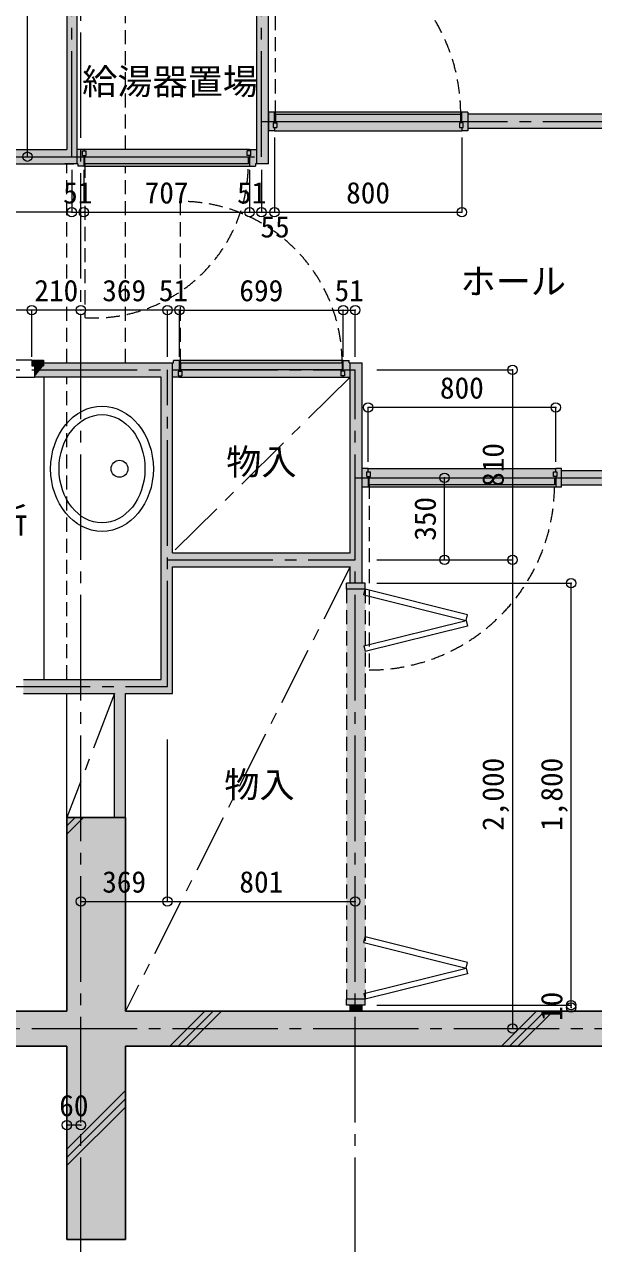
# Model space of a CAD drawing. Units: millimetres at full size, sheet at 1:50. Extents: x -9674 to 9699, y -6794 to 6791.
# Drawn here: x 1676 to 4104, y -4167 to 1034 of the extents above; entities that cross this region are included whole.
import ezdxf
from ezdxf.enums import TextEntityAlignment as Align

# ---------------------------------------------------------------- set-up
doc = ezdxf.new("R2010")
doc.units = ezdxf.units.MM
doc.header["$LTSCALE"] = 50
doc.header["$PDMODE"] = 32
doc.header["$PDSIZE"] = 40
for name, pattern in [('CHAIN1', [8, 5, -1, 1, -1]), ('CHAIN2', [12, 9, -1, 1, -1]), ('DASHED1', [1.8, 1.2, -0.6])]:
    doc.linetypes.add(name, pattern=pattern)
for name, color, linetype, lineweight in [('1-0_芯', 7, 'CHAIN2', 9), ('1-1_躯体', 2, 'Continuous', 25), ('1-2_間仕切', 3, 'Continuous', 18), ('1-3_建具', 3, 'Continuous', 18), ('1-4_仕上げ', 4, 'Continuous', 9), ('1-5_設備', 7, 'Continuous', 9), ('1-7_その他', 7, 'DASHED1', 9), ('1-8_ハッチ', 4, 'Continuous', 9), ('1-A_文字', 7, 'Continuous', 9), ('1-B_寸法', 7, 'Continuous', 9), ('1-C_梁', 7, 'DASHED1', 9)]:
    doc.layers.add(name, color=color, linetype=linetype, lineweight=lineweight)
doc.layers.add('4-0', color=1, linetype='Continuous')
doc.layers.add('4-2', color=4, linetype='Continuous')
doc.styles.add('ＭＳ ゴシック', font='')
doc.styles.get('ＭＳ ゴシック').set_extended_font_data('MS Gothic')

msp = doc.modelspace()

# ---------------------------------------------------------------- linework, layer by layer
at = {"layer": '1-0_芯'}
for p, q in [((1917.5, -4250.06), (1917.5, 4219.94)), ((2687.5, 469.94), (2687.5, 4219.94)), ((1878.5, 469.94), (1878.5, 2969.94)), ((2687.5, 619.94), (8517.5, 619.94)), ((-892.5, 469.94), (2687.5, 469.94)), ((-8492.5, -440.06), (3087.5, -440.06)), ((2286.5, -1790.06), (2286.5, -440.06)), ((3087.5, -4250.06), (3087.5, -440.06)), ((3087.5, -900.06), (8517.5, -900.06)), ((2286.5, -1250.06), (3087.5, -1250.06)), ((-892.5, -1790.06), (2286.5, -1790.06)), ((-8492.5, -3250.06), (8517.5, -3250.06))]:
    msp.add_line(p, q, dxfattribs=at)
at = {"layer": '1-1_躯体'}
for p, q in [((1857.5, -2350.06), (2107.5, -2350.06)), ((1857.5, -3175.06), (1857.5, -2350.06)), ((2107.5, -3175.06), (2107.5, -2350.06)), ((-2842.5, -3175.06), (1857.5, -3175.06)), ((2107.5, -3175.06), (6557.5, -3175.06)), ((-2842.5, -3325.06), (1857.5, -3325.06)), ((1857.5, -4150.06), (1857.5, -3325.06)), ((2107.5, -4150.06), (2107.5, -3325.06)), ((2107.5, -3325.06), (6557.5, -3325.06)), ((1857.5, -4150.06), (2107.5, -4150.06))]:
    msp.add_line(p, q, dxfattribs=at)
at = {"layer": '1-2_間仕切'}
for p, q in [((1857.5, 2069.94), (1857.5, 499.94)), ((2717.5, 439.94), (2717.5, 1129.94)), ((1899.5, 1082.94), (1899.5, 439.94)), ((2666.5, 1082.94), (2666.5, 439.94)), ((5552.5, 650.94), (3567.5, 650.94)), ((5552.5, 589.94), (3567.5, 589.94)), ((1003.5, 499.94), (1857.5, 499.94)), ((1003.5, 439.94), (1887.5, 439.94)), ((1904.5, 439.94), (1848.5, 439.94)), ((2717.5, 439.94), (2661.5, 439.94)), ((1757.5, -410.06), (2312.5, -410.06)), ((2307.5, -1220.06), (2307.5, -410.06)), ((3061.5, -410.06), (3117.5, -410.06)), ((3066.5, -1220.06), (3066.5, -410.06)), ((3117.5, -1350.06), (3117.5, -410.06)), ((1720, -422.56), (1720, -470.06)), ((2260, -470.06), (1720, -470.06)), ((2260, -1760.06), (2260, -470.06)), ((5552.5, -870.06), (3967.5, -870.06)), ((5552.5, -931.06), (3967.5, -931.06)), ((2307.5, -1220.06), (3066.5, -1220.06)), ((2307.5, -1280.06), (3066.5, -1280.06)), ((2307.5, -1820.06), (2307.5, -1280.06)), ((3066.5, -1350.06), (3066.5, -1280.06)), ((1672.5, -1760.06), (2260, -1760.06)), ((1672.5, -1820.06), (2060, -1820.06)), ((2060, -2350.06), (2060, -1820.06)), ((2107.5, -2350.06), (2107.5, -1820.06)), ((2107.5, -1820.06), (2307.5, -1820.06)), ((3066.5, -3175.06), (3066.5, -3150.06)), ((3117.5, -3175.06), (3117.5, -3150.06))]:
    msp.add_line(p, q, dxfattribs=at)
at = {"layer": '1-3_建具', "color": 7, "linetype": 'DASHED1', "lineweight": 9}
for p, q in [((2747.5, 649.94), (2747.5, 1439.94)), ((1934.5, 439.94), (1934.5, -216.9)), ((2342.5, -410.06), (2342.5, 278.94)), ((3147.5, -930.06), (3147.5, -1720.06)), ((3050, -1375.06), (3050, -3125.06)), ((3130, -1375.06), (3130, -3125.06))]:
    msp.add_line(p, q, dxfattribs=at)
at = {"layer": '1-3_建具'}
for p, q in [((2742.5, 614.94), (2742.5, 659.94)), ((2747.5, 649.94), (2747.5, 619.94)), ((3537.5, 649.94), (2747.5, 649.94)), ((3537.5, 619.94), (3537.5, 649.94)), ((3567.5, 659.94), (3542.5, 659.94)), ((3542.5, 614.94), (3542.5, 659.94)), ((3567.5, 659.94), (3567.5, 579.94)), ((2742.5, 579.94), (2717.5, 579.94)), ((2737.5, 614.94), (2737.5, 594.94)), ((2737.5, 614.94), (2752.5, 614.94)), ((2737.5, 594.94), (2752.5, 594.94)), ((2742.5, 594.94), (2742.5, 579.94)), ((2747.5, 619.94), (3537.5, 619.94)), ((2752.5, 614.94), (2752.5, 594.94)), ((3532.5, 614.94), (3532.5, 594.94)), ((3547.5, 614.94), (3532.5, 614.94)), ((3532.5, 594.94), (3547.5, 594.94)), ((3542.5, 594.94), (3542.5, 579.94)), ((3567.5, 579.94), (3542.5, 579.94)), ((3547.5, 594.94), (3547.5, 614.94)), ((1929.5, 499.94), (1899.5, 499.94)), ((1924.5, 494.94), (1939.5, 494.94)), ((1924.5, 474.94), (1924.5, 494.94)), ((1924.5, 474.94), (1939.5, 474.94)), ((1929.5, 499.94), (1929.5, 494.94)), ((1929.5, 474.94), (1929.5, 429.94)), ((1934.5, 439.94), (1934.5, 469.94)), ((1934.5, 469.94), (2631.5, 469.94)), ((1939.5, 474.94), (1939.5, 494.94)), ((2626.5, 474.94), (2626.5, 494.94)), ((2641.5, 494.94), (2626.5, 494.94)), ((2641.5, 474.94), (2626.5, 474.94)), ((2631.5, 439.94), (2631.5, 469.94)), ((2636.5, 499.94), (2666.5, 499.94)), ((2636.5, 499.94), (2636.5, 494.94)), ((2636.5, 474.94), (2636.5, 429.94)), ((2641.5, 474.94), (2641.5, 494.94)), ((1904.5, 439.94), (1904.5, 429.94)), ((1929.5, 429.94), (1904.5, 429.94)), ((2631.5, 439.94), (1934.5, 439.94)), ((2636.5, 429.94), (2661.5, 429.94)), ((2661.5, 439.94), (2661.5, 429.94)), ((1707.5, -397.56), (1757.5, -397.56)), ((1707.5, -397.56), (1707.5, -422.56)), ((1757.5, -397.56), (1757.5, -422.56)), ((2337.5, -400.06), (2312.5, -400.06)), ((2312.5, -410.06), (2312.5, -400.06)), ((2337.5, -445.06), (2337.5, -400.06)), ((2342.5, -410.06), (2342.5, -440.06)), ((2342.5, -410.06), (3031.5, -410.06)), ((3031.5, -410.06), (3031.5, -440.06)), ((3036.5, -400.06), (3061.5, -400.06)), ((3036.5, -445.06), (3036.5, -400.06)), ((3061.5, -410.06), (3061.5, -400.06)), ((1707.5, -422.56), (1757.5, -422.56)), ((2332.5, -445.06), (2332.5, -465.06)), ((2332.5, -445.06), (2347.5, -445.06)), ((2332.5, -465.06), (2347.5, -465.06)), ((2337.5, -470.06), (2337.5, -465.06)), ((3031.5, -440.06), (2342.5, -440.06)), ((2347.5, -445.06), (2347.5, -465.06)), ((3026.5, -445.06), (3026.5, -465.06)), ((3041.5, -445.06), (3026.5, -445.06)), ((3041.5, -465.06), (3026.5, -465.06)), ((3036.5, -470.06), (3036.5, -465.06)), ((3041.5, -445.06), (3041.5, -465.06)), ((2337.5, -470.06), (2307.5, -470.06)), ((3036.5, -470.06), (3066.5, -470.06)), ((3142.5, -860.06), (3117.5, -860.06)), ((3137.5, -875.06), (3152.5, -875.06)), ((3137.5, -895.06), (3137.5, -875.06)), ((3142.5, -875.06), (3142.5, -860.06)), ((3152.5, -895.06), (3152.5, -875.06)), ((3932.5, -875.06), (3947.5, -875.06)), ((3932.5, -895.06), (3932.5, -875.06)), ((3967.5, -860.06), (3942.5, -860.06)), ((3942.5, -875.06), (3942.5, -860.06)), ((3947.5, -875.06), (3947.5, -895.06)), ((3967.5, -940.06), (3967.5, -860.06)), ((3137.5, -895.06), (3152.5, -895.06)), ((3142.5, -895.06), (3142.5, -940.06)), ((3147.5, -930.06), (3147.5, -900.06)), ((3147.5, -900.06), (3937.5, -900.06)), ((3937.5, -930.06), (3147.5, -930.06)), ((3947.5, -895.06), (3932.5, -895.06)), ((3937.5, -900.06), (3937.5, -930.06)), ((3942.5, -895.06), (3942.5, -940.06)), ((3967.5, -940.06), (3942.5, -940.06))]:
    msp.add_line(p, q, dxfattribs=at)
at = {"layer": '1-3_建具', "color": 7, "lineweight": 9}
for p, q in [((3542.5, 659.94), (2742.5, 659.94)), ((2742.5, 579.94), (3542.5, 579.94)), ((2636.5, 499.94), (1929.5, 499.94)), ((1929.5, 429.94), (2636.5, 429.94)), ((1707.5, -397.56), (957.5, -397.56)), ((3036.5, -400.06), (2337.5, -400.06)), ((945, -470.06), (1720, -470.06)), ((2337.5, -470.06), (3036.5, -470.06)), ((3142.5, -860.06), (3942.5, -860.06)), ((3942.5, -940.06), (3142.5, -940.06)), ((3130, -1350.06), (3050, -1350.06)), ((3130, -1375.06), (3130, -1350.06)), ((3123.94, -1399.31), (3130, -1375.06)), ((3123.94, -1399.31), (3560.5, -1508.46)), ((3566.56, -1484.2), (3130, -1375.06)), ((3123.94, -1617.6), (3560.5, -1508.46)), ((3560.5, -1508.46), (3566.56, -1484.2)), ((3560.5, -1508.46), (3566.56, -1532.71)), ((3566.56, -1532.71), (3130, -1641.85)), ((3123.94, -1617.6), (3130, -1641.85)), ((3123.94, -2882.53), (3130, -2858.27)), ((3566.56, -2967.41), (3130, -2858.27)), ((3123.94, -2882.53), (3560.5, -2991.67)), ((3123.94, -3100.81), (3560.5, -2991.67)), ((3566.56, -3015.92), (3130, -3125.06)), ((3560.5, -2991.67), (3566.56, -2967.41)), ((3560.5, -2991.67), (3566.56, -3015.92)), ((3123.94, -3100.81), (3130, -3125.06)), ((3130, -3125.06), (3050, -3125.06)), ((3050, -3150.06), (3050, -3125.06)), ((3130, -3150.06), (3050, -3150.06)), ((3130, -3150.06), (3130, -3125.06))]:
    msp.add_line(p, q, dxfattribs=at)
at = {"layer": '1-3_建具'}
for points in [[(2742.5, 659.94), (2717.5, 659.94), (2717.5, 579.94)], [(3142.5, -940.06), (3117.5, -940.06), (3117.5, -860.06)]]:
    msp.add_lwpolyline(points, dxfattribs=at)
at = {"layer": '1-3_建具', "color": 7, "lineweight": 9}
msp.add_lwpolyline([(3130, -1375.06), (3050, -1375.06), (3050, -1350.06)], dxfattribs=at)
at = {"layer": '1-3_建具', "color": 7, "linetype": 'DASHED1', "lineweight": 9}
for centre, radius, start, end in [((2747.5, 649.94), 790, 0, 90), ((1973.5, 439.94), 658, 266.60206, 0), ((2342.5, -410.06), 689, 0, 90), ((3147.5, -930.06), 790, 270, 360)]:
    msp.add_arc(centre, radius, start, end, dxfattribs=at)
at = {"layer": '1-4_仕上げ'}
msp.add_line((1857.5, -2350.06), (1857.5, -1820.06), dxfattribs=at)
at = {"layer": '1-5_設備'}
msp.add_line((1760, -1760.06), (1760, -470.06), dxfattribs=at)
msp.add_circle((2081.76, -861.55), 36, dxfattribs=at)
for major_axis, ratio in [((0, 267), 0.8202), ((0, 231), 0.7922)]:
    msp.add_ellipse((2007.36, -861.55), major_axis=major_axis, ratio=ratio, dxfattribs=at)
at = {"layer": '1-7_その他', "color": 4, "linetype": 'CHAIN1'}
for p, q in [((3066.5, -470.06), (2307.5, -1220.06)), ((3066.5, -1280.06), (2107.5, -3175.06)), ((2060, -1820.06), (1857.5, -2350.06))]:
    msp.add_line(p, q, dxfattribs=at)
at = {"layer": '1-8_ハッチ'}
for p, q in [((1857.5, -2420.5), (1927.93, -2350.06)), ((1857.5, -2385.14), (1892.58, -2350.06)), ((2296.44, -3325.06), (2446.44, -3175.06)), ((2331.79, -3325.06), (2481.79, -3175.06)), ((2367.15, -3325.06), (2517.15, -3175.06)), ((3710.65, -3325.06), (3860.65, -3175.06)), ((3746.01, -3325.06), (3896.01, -3175.06)), ((3781.36, -3325.06), (3931.36, -3175.06)), ((1857.5, -3764), (2107.5, -3514)), ((1857.5, -3799.35), (2107.5, -3549.35)), ((1857.5, -3834.71), (2107.5, -3584.71))]:
    msp.add_line(p, q, dxfattribs=at)
at = {"layer": '1-B_寸法'}
for p, q in [((1689.11, 469.94), (1689.11, 1106.44)), ((2742.5, 552.43), (2742.5, 232.67)), ((3542.5, 552.43), (3542.5, 232.67)), ((1878.5, 414.06), (1878.5, 232.67)), ((1929.5, 414.06), (1929.5, 275.55)), ((2636.5, 414.06), (2636.5, 232.67)), ((2687.5, 414.06), (2687.5, 232.67)), ((1878.5, 232.67), (978.5, 232.67)), ((2636.5, 232.67), (2687.5, 232.67)), ((2687.5, 232.67), (2742.5, 232.67)), ((2742.5, 232.67), (3542.5, 232.67)), ((1707.5, -184.44), (957.5, -184.44)), ((1917.5, -184.44), (1707.5, -184.44)), ((1707.5, -384.18), (1707.5, -184.44)), ((2286.5, -184.44), (1917.5, -184.44)), ((2337.5, -184.44), (2286.5, -184.44)), ((2286.5, -384.18), (2286.5, -184.44)), ((2337.5, -184.44), (3036.5, -184.44)), ((2337.5, -384.18), (2337.5, -184.44)), ((3036.5, -184.44), (3087.5, -184.44)), ((3036.5, -384.18), (3036.5, -184.44)), ((3087.5, -384.18), (3087.5, -184.44)), ((3179.14, -440.06), (3758.33, -440.06)), ((3758.33, -440.06), (3758.33, -1250.06)), ((3942.5, -599.72), (3142.5, -599.72)), ((3142.5, -832.55), (3142.5, -599.72)), ((3942.5, -832.55), (3942.5, -599.72)), ((3468.74, -1250.06), (3468.74, -900.06)), ((3179.14, -1250.06), (3758.33, -1250.06)), ((3758.33, -1250.06), (3758.33, -3250.06)), ((3179.14, -1350.06), (4008.33, -1350.06)), ((4008.33, -3150.06), (4008.33, -1350.06)), ((2286.5, -2707.26), (2286.5, -2015.9)), ((1917.5, -2707.26), (2286.5, -2707.26)), ((2286.5, -2707.26), (3087.5, -2707.26)), ((3179.14, -3150.06), (4008.33, -3150.06)), ((4008.33, -3160.06), (4008.33, -3150.06)), ((1917.5, -3661.59), (1857.5, -3661.59))]:
    msp.add_line(p, q, dxfattribs=at)
msp.add_lwpolyline([(1878.5, 232.67), (1929.5, 232.67), (2636.5, 232.67)], dxfattribs=at)
at = {"layer": '1-B_寸法', "color": 3}
for p in [(1689.11, 469.94), (1878.5, 232.67), (1929.5, 232.67), (2636.5, 232.67), (2687.5, 232.67), (2742.5, 232.67), (3542.5, 232.67), (1707.5, -184.44), (1917.5, -184.44), (2286.5, -184.44), (2337.5, -184.44), (3036.5, -184.44), (3087.5, -184.44), (3758.33, -440.06), (3142.5, -599.72), (3942.5, -599.72), (3468.74, -900.06), (3468.74, -1250.06), (3758.33, -1250.06), (4008.33, -1350.06), (1917.5, -2707.26), (2286.5, -2707.26), (3087.5, -2707.26), (4008.33, -3150.06), (4008.33, -3160.06), (3758.33, -3250.06), (1857.5, -3661.59), (1917.5, -3661.59)]:
    msp.add_point(p, dxfattribs=at)
at = {"layer": '1-C_梁'}
for p, q in [((2107.5, 499.94), (2107.5, 1082.94)), ((1857.5, -410.06), (1857.5, 439.94)), ((2107.5, -410.06), (2107.5, 429.94)), ((1857.5, -1760.06), (1857.5, -470.06))]:
    msp.add_line(p, q, dxfattribs=at)
at = {"layer": '4-0'}
for points in [[(2107.5, -4150.06), (1857.5, -4150.06), (2107.5, -2350.06), (1857.5, -2350.06)], [(1857.5, -3175.06), (1857.5, -3325.06), (-2842.5, -3175.06), (-2842.5, -3325.06)], [(6557.5, -3175.06), (6557.5, -3325.06), (2107.5, -3175.06), (2107.5, -3325.06)]]:
    msp.add_solid(points, dxfattribs=at)
at = {"layer": '4-2'}
for points in [[(1899.5, 439.94), (1857.5, 499.94), (1857.5, 2069.94)], [(1857.5, 2069.94), (1899.5, 2069.94), (1899.5, 439.94)], [(2717.5, 1129.94), (2666.5, 439.94), (2666.5, 1082.94)], [(2717.5, 1129.94), (2717.5, 439.94), (2666.5, 439.94)], [(2717.5, 579.94), (2717.5, 659.94), (3567.5, 579.94), (3567.5, 659.94)], [(5552.5, 650.94), (5552.5, 589.94), (3567.5, 650.94), (3567.5, 589.94)], [(1899.5, 439.94), (1003.5, 439.94), (1857.5, 499.94)], [(1003.5, 439.94), (1003.5, 499.94), (1857.5, 499.94)], [(1899.5, 439.94), (2666.5, 499.94), (2666.5, 439.94)], [(1899.5, 439.94), (1899.5, 499.94), (2666.5, 499.94)], [(2661.5, 439.94), (1904.5, 429.94), (1904.5, 439.94)], [(2661.5, 439.94), (2661.5, 429.94), (1904.5, 429.94)], [(1707.5, -422.56), (1707.5, -397.56), (1757.5, -422.56), (1757.5, -397.56)], [(1757.5, -422.56), (2307.5, -410.06), (2307.5, -470.06)], [(1757.5, -422.56), (1757.5, -410.06), (2307.5, -410.06)], [(3066.5, -470.06), (2307.5, -410.06), (2312.5, -410.06)], [(3066.5, -470.06), (2307.5, -470.06), (2307.5, -410.06)], [(3061.5, -410.06), (3066.5, -470.06), (2312.5, -400.06)], [(2312.5, -400.06), (3061.5, -400.06), (3061.5, -410.06)], [(3066.5, -470.06), (2312.5, -410.06), (2312.5, -400.06)], [(3061.5, -410.06), (3066.5, -410.06), (3066.5, -470.06)], [(3066.5, -1365.06), (3117.5, -1365.06), (3066.5, -410.06), (3117.5, -410.06)], [(2307.5, -470.06), (1720, -470.06), (1757.5, -422.56)], [(1720, -470.06), (1720, -422.56), (1757.5, -422.56)], [(2260, -1820.06), (2307.5, -1820.06), (2260, -470.06), (2307.5, -470.06)], [(3967.5, -940.06), (3967.5, -860.06), (3117.5, -940.06), (3117.5, -860.06)], [(3967.5, -931.06), (3967.5, -870.06), (5552.5, -931.06), (5552.5, -870.06)], [(2307.5, -1220.06), (2307.5, -1280.06), (3066.5, -1220.06), (3066.5, -1280.06)], [(3050, -1365.06), (3050, -1350.06), (3130, -1365.06), (3130, -1350.06)], [(3050, -3150.06), (3130, -3150.06), (3050, -1365.06), (3130, -1365.06)], [(1672.5, -1820.06), (2260, -1820.06), (1672.5, -1760.06), (2260, -1760.06)], [(2060, -1820.06), (2107.5, -1820.06), (2060, -2350.06), (2107.5, -2350.06)], [(3066.5, -3160.06), (3066.5, -3150.06), (3117.5, -3160.06), (3117.5, -3150.06)], [(3066.5, -3160.06), (3066.5, -3175.06), (3117.5, -3160.06), (3117.5, -3175.06)]]:
    msp.add_solid(points, dxfattribs=at)

# ---------------------------------------------------------------- texts
at = {"layer": '1-A_文字', "style": 'ＭＳ ゴシック'}
for s, p in [('給湯器置場', (1922.6, 702.65)), ('ホール', (3536.21, -149.68)), ('物入', (2537, -920.06)), ('洗面所', (1239.08, -1168.64)), ('物入', (2528.75, -2297.56))]:
    msp.add_text(s, height=110, dxfattribs=at).set_placement(p, align=Align.BOTTOM_LEFT)
at = {"layer": '1-B_寸法', "style": 'ＭＳ ゴシック'}
for s, p in [('51', (1841.5, 242.67)), ('707', (2189.25, 242.67)), ('51', (2583.29, 242.67)), ('800', (3048.75, 242.67)), ('55', (2683.11, 97.67)), ('210', (1718.75, -174.44)), ('369', (2008.25, -174.44)), ('51', (2249.5, -174.44)), ('699', (2593.25, -174.44)), ('51', (2999.5, -174.44)), ('800', (3448.75, -589.72)), ('369', (2008.25, -2697.26)), ('801', (2593.25, -2697.26)), ('60', (1825, -3651.59))]:
    msp.add_text(s, height=91.64, dxfattribs=at).set_placement(p, align=Align.BOTTOM_LEFT)
for s, p in [('810', (3748.33, -938.81)), ('350', (3458.74, -1168.81)), ('2,000', (3748.33, -2406.31)), ('1,800', (3998.33, -2406.31)), ('10', (3998.33, -3217.56))]:
    msp.add_text(s, height=91.64, rotation=90, dxfattribs=at).set_placement(p, align=Align.BOTTOM_LEFT)

doc.saveas('drawing.dxf')
